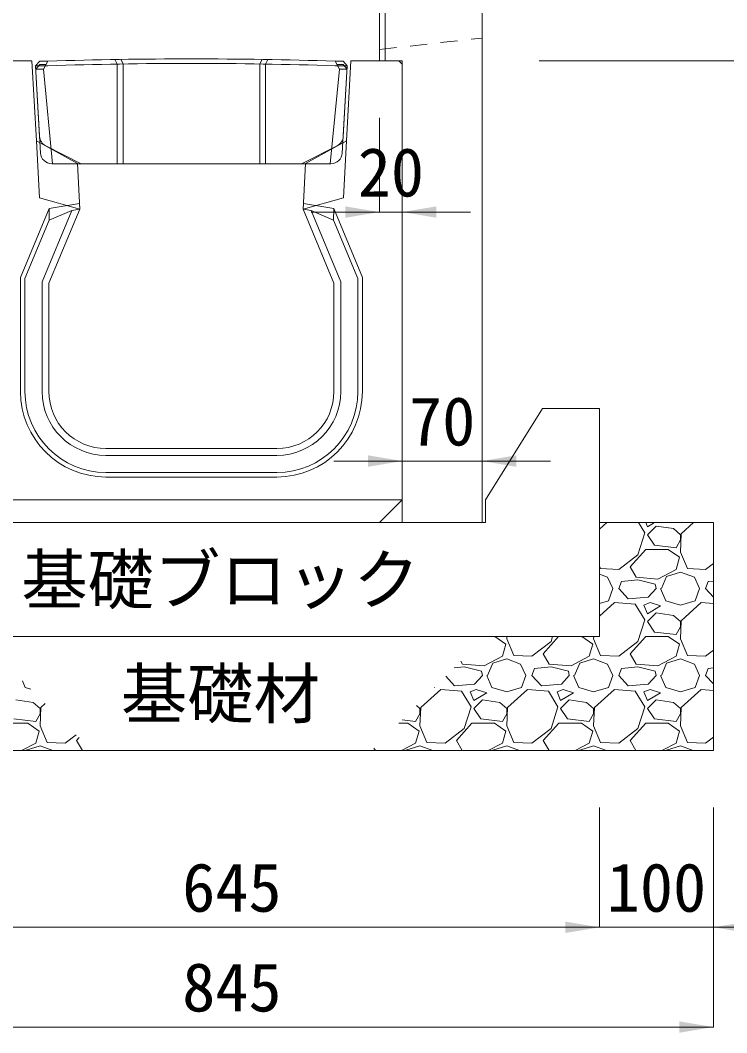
# Model space of a CAD drawing. Units: millimetres at full size. Extents: x 187207 to 255567, y 882048 to 905686.
# Drawn here: x 206199 to 206819, y 902393 to 903281 of the extents above; entities that cross this region are included whole.
import ezdxf
from ezdxf.enums import TextEntityAlignment as Align

# ---------------------------------------------------------------- set-up
doc = ezdxf.new("R2010")
doc.units = ezdxf.units.MM
doc.header["$LTSCALE"] = 20
doc.linetypes.add('DASHED', pattern=[7.5, 6, -1.5])
doc.linetypes.add('USER2', pattern=[1.35, 0.75, -0.6])
for name, color, linetype, lineweight in [('パネックス', 2, 'Continuous', 13), ('基礎ブロック', 2, 'Continuous', 13), ('基礎材', 7, 'Continuous', 15), ('寸法線', 7, 'Continuous', 13), ('箱型U字側溝', 2, 'Continuous', 9), ('ﾊｯﾁﾝｸﾞ', 7, 'Continuous', 5)]:
    doc.layers.add(name, color=color, linetype=linetype, lineweight=lineweight)
doc.layers.add('文字', color=7, linetype='Continuous')
doc.styles.add('ＭＳ ゴシック', font='')
doc.styles.get('ＭＳ ゴシック').set_extended_font_data('MS Gothic')

# ---------------------------------------------------------------- blocks, each defined once
blk = doc.blocks.new('filled_arrow')
at = {"color": 0, "linetype": 'Continuous', "lineweight": -2}
blk.add_solid([(7.5, 1.25), (0, 0), (7.5, -1.25)], dxfattribs=at)

msp = doc.modelspace()

# ---------------------------------------------------------------- linework, layer by layer
at = {"layer": 'パネックス', "lineweight": 5}
msp.add_line((206519.37, 903945.37), (206519.37, 903245.37), dxfattribs=at)
at = {"layer": 'パネックス'}
for p, q in [((206604.37, 902840.37), (206604.37, 903945.37)), ((206514.37, 903940.37), (206514.37, 903245.37)), ((206514.37, 903245.37), (206534.37, 903245.37)), ((206534.37, 903245.37), (206534.37, 902840.37)), ((206534.37, 902840.37), (206604.37, 902840.37))]:
    msp.add_line(p, q, dxfattribs=at)
at = {"layer": 'パネックス', "linetype": 'USER2', "lineweight": 9}
msp.add_line((206514.37, 903255.37), (206604.37, 903265.37), dxfattribs=at)
at = {"layer": '基礎ブロック'}
for p, q in [((206607.37, 902860.37), (206657.37, 902940.37)), ((206707.37, 902940.37), (206657.37, 902940.37)), ((206707.37, 902840.37), (206707.37, 902940.37)), ((206607.37, 902840.37), (206607.37, 902860.37)), ((206162.37, 902840.37), (206607.37, 902840.37)), ((206707.37, 902840.37), (206707.37, 902740.37)), ((206062.37, 902740.37), (206707.37, 902740.37))]:
    msp.add_line(p, q, dxfattribs=at)
at = {"layer": '基礎材', "lineweight": 13}
msp.add_line((206807.37, 902840.37), (206707.37, 902840.37), dxfattribs=at)
at = {"layer": '基礎材'}
for p, q in [((206807.37, 902640.37), (206807.37, 902840.37)), ((205962.37, 902640.37), (206807.37, 902640.37))]:
    msp.add_line(p, q, dxfattribs=at)
at = {"layer": '寸法線'}
for p, q in [((206654.37, 903245.37), (206901.28, 903245.37)), ((206514.37, 903195.37), (206514.37, 903112.75)), ((206534.37, 903195.37), (206534.37, 903112.75)), ((206594.37, 903112.75), (206454.37, 903112.75)), ((206474.37, 902894.36), (206664.37, 902894.36)), ((206534.37, 902865.37), (206534.37, 902894.36)), ((206604.37, 902865.37), (206604.37, 902894.36)), ((206707.37, 902590.37), (206707.37, 902485.43)), ((206707.37, 902590.37), (206707.37, 902485.43)), ((206807.37, 902590.37), (206807.37, 902485.43)), ((206807.37, 902590.37), (206807.37, 902397.93)), ((206062.37, 902485.43), (206707.37, 902485.43)), ((206647.37, 902485.43), (206867.37, 902485.43)), ((206807.37, 902397.93), (205962.37, 902397.93))]:
    msp.add_line(p, q, dxfattribs=at)
at = {"layer": '箱型U字側溝', "lineweight": 13}
for p, q in [((206209.37, 903245.37), (206167.37, 903245.37)), ((206213.37, 903175.37), (206209.37, 903245.37)), ((206482.37, 903245.11), (206475.37, 903245.11)), ((206489.37, 903245.37), (206485.37, 903175.37)), ((206531.37, 903245.37), (206489.37, 903245.37)), ((206534.37, 903242.37), (206531.37, 903245.37)), ((206534.37, 902860.37), (206534.37, 903242.37)), ((206223.37, 903241.11), (206212.6, 903241.11)), ((206486.15, 903241.11), (206475.37, 903241.11)), ((206249.37, 903155.37), (206213.37, 903175.37)), ((206485.37, 903175.37), (206449.37, 903155.37)), ((206226.96, 903155.11), (206471.79, 903155.11)), ((206251.37, 903115.37), (206249.37, 903155.37)), ((206449.37, 903155.37), (206447.37, 903115.37)), ((206224.37, 903050.37), (206251.37, 903115.37)), ((206447.37, 903115.37), (206474.37, 903050.37)), ((206224.37, 902955.37), (206224.37, 903050.37)), ((206474.37, 903050.37), (206474.37, 902955.37)), ((206424.37, 902905.37), (206274.37, 902905.37)), ((206514.37, 902840.37), (206534.37, 902860.37)), ((206184.37, 902840.37), (206514.37, 902840.37))]:
    msp.add_line(p, q, dxfattribs=at)
at = {"layer": '箱型U字側溝', "linetype": 'DASHED', "lineweight": 13}
for p, q in [((206216.04, 903125.37), (206213.37, 903175.37)), ((206482.71, 903125.37), (206485.37, 903175.37)), ((206251.37, 903115.37), (206216.04, 903125.37)), ((206447.37, 903115.37), (206482.71, 903125.37))]:
    msp.add_line(p, q, dxfattribs=at)
at = {"layer": '箱型U字側溝'}
for p, q in [((206224.49, 903115.83), (206251.12, 903120.4)), ((206251.12, 903120.4), (206251.37, 903115.37)), ((206447.37, 903115.37), (206447.63, 903120.4)), ((206447.63, 903120.4), (206474.25, 903115.83)), ((206199.37, 903055.36), (206224.49, 903115.83)), ((206218.37, 903051.57), (206244.38, 903114.17)), ((206251.37, 903115.37), (206224.37, 903050.37)), ((206224.49, 903115.83), (206224.62, 903105.71)), ((206244.38, 903114.17), (206224.62, 903105.71)), ((206244.38, 903114.17), (206251.37, 903115.37)), ((206454.37, 903114.17), (206447.37, 903115.37)), ((206474.37, 903050.37), (206447.37, 903115.37)), ((206474.13, 903105.71), (206454.37, 903114.17)), ((206454.37, 903114.17), (206480.37, 903051.57)), ((206474.25, 903115.83), (206474.13, 903105.71)), ((206474.25, 903115.83), (206499.37, 903055.36)), ((206224.62, 903105.71), (206203.37, 903054.56)), ((206495.37, 903054.56), (206474.13, 903105.71)), ((206199.37, 902955.37), (206199.37, 903055.36)), ((206499.37, 903055.36), (206499.37, 902955.37)), ((206203.37, 903054.56), (206203.37, 902955.37)), ((206218.37, 902955.37), (206218.37, 903051.57)), ((206224.37, 903050.37), (206224.37, 902955.37)), ((206474.37, 902955.37), (206474.37, 903050.37)), ((206480.37, 903051.57), (206480.37, 902955.37)), ((206495.37, 902955.37), (206495.37, 903054.56)), ((206274.37, 902905.37), (206424.37, 902905.37)), ((206424.37, 902899.37), (206274.37, 902899.37)), ((206274.37, 902884.37), (206424.37, 902884.37)), ((206424.37, 902880.37), (206274.37, 902880.37)), ((206534.37, 902860.37), (206164.37, 902860.37))]:
    msp.add_line(p, q, dxfattribs=at)
at = {"layer": '箱型U字側溝', "lineweight": 13}
for points in [[(206216.14, 903179.15), (206212.6, 903241.11), (206216.37, 903245.11), (206223.37, 903245.11)], [(206223.37, 903245.11), (206216.37, 903245.11), (206212.6, 903241.11), (206216.98, 903164.54)], [(206282.32, 903246.54), (206284.37, 903242.58), (206284.37, 903155.11)], [(206289.37, 903155.11), (206289.37, 903242.66), (206287.32, 903246.62)], [(206409.37, 903155.11), (206409.37, 903242.66), (206411.43, 903246.62)], [(206414.37, 903155.11), (206414.37, 903242.58), (206416.43, 903246.54)], [(206475.37, 903245.11), (206482.37, 903245.11), (206486.15, 903241.11), (206482.6, 903179.15)], [(206481.77, 903164.54), (206486.15, 903241.11), (206482.37, 903245.11)], [(206477.12, 903170.79), (206445.98, 903155.11), (206252.77, 903155.11), (206221.63, 903170.79)]]:
    msp.add_lwpolyline(points, dxfattribs=at)
at = {"layer": '箱型U字側溝', "color": 5, "lineweight": 13}
for points in [[(206216.37, 903242.2), (206221.75, 903242.11), (206219.59, 903238.11), (206212.77, 903238.21)], [(206482.37, 903242.2), (206477, 903242.11), (206479.16, 903238.11), (206485.98, 903238.21)]]:
    msp.add_lwpolyline(points, close=True, dxfattribs=at)
at = {"layer": '箱型U字側溝', "color": 5, "linetype": 'DASHED', "lineweight": 13}
for points in [[(206223.37, 903245.11), (206219.59, 903238.11), (206227.52, 903155.11)], [(206475.37, 903245.11), (206479.16, 903238.11), (206471.23, 903155.11)]]:
    msp.add_lwpolyline(points, dxfattribs=at)
at = {"layer": '箱型U字側溝', "lineweight": 13}
for centre, radius, start, end in [((206349.37, 899277.11), 3970, 88.18124, 91.81876), ((206349.37, 899273.11), 3970, 88.18124, 91.81876), ((206226.13, 903179.72), 10, 183.27049, 243.27049), ((206472.62, 903179.72), 10, 296.72951, 356.72951), ((206226.96, 903165.11), 10, 183.27049, 270), ((206471.79, 903165.11), 10, 270, 356.72951), ((206274.37, 902955.37), 50, 180, 270), ((206424.37, 902955.37), 50, 270, 0)]:
    msp.add_arc(centre, radius, start, end, dxfattribs=at)
at = {"layer": '箱型U字側溝'}
for centre, radius, start, end in [((206274.37, 902955.37), 75, 180, 270), ((206274.37, 902955.37), 71, 180, 270), ((206274.37, 902955.37), 56, 180, 270), ((206274.37, 902955.37), 50, 180, 270), ((206424.37, 902955.37), 71, 270, 0), ((206424.37, 902955.37), 56, 270, 0), ((206424.37, 902955.37), 50, 270, 0), ((206424.37, 902955.37), 75, 270, 0)]:
    msp.add_arc(centre, radius, start, end, dxfattribs=at)
at = {"layer": 'ﾊｯﾁﾝｸﾞ'}
for p, q in [((206713.76, 902840.37), (206707.37, 902834.54)), ((206747.17, 902831.29), (206741.62, 902840.37)), ((206747.96, 902840.37), (206749.46, 902836.62)), ((206749.46, 902836.62), (206755.7, 902840.37)), ((206757.08, 902837.39), (206749.46, 902829.77)), ((206772.32, 902835.1), (206757.08, 902837.39)), ((206778.41, 902829.77), (206772.32, 902835.1)), ((206789.96, 902840.37), (206779.18, 902830.53)), ((206741.08, 902812.24), (206747.17, 902831.29)), ((206749.46, 902829.77), (206755.55, 902820.62)), ((206774.6, 902818.34), (206778.41, 902825.19)), ((206779.18, 902830.53), (206778.41, 902814.53)), ((206778.41, 902825.19), (206778.41, 902829.77)), ((206734.22, 902801.57), (206747.93, 902816.81)), ((206747.93, 902816.81), (206767.75, 902816.81)), ((206755.55, 902820.62), (206774.6, 902818.34)), ((206767.75, 902816.81), (206777.65, 902809.95)), ((206724.31, 902799.29), (206741.08, 902812.24)), ((206777.65, 902809.95), (206774.6, 902799.29)), ((206778.41, 902814.53), (206784.51, 902800.05)), ((206707.37, 902802.27), (206708.31, 902800.05)), ((206708.31, 902800.05), (206724.31, 902799.29)), ((206739.55, 902792.43), (206734.22, 902801.57)), ((206774.6, 902799.29), (206758.6, 902790.9)), ((206784.51, 902800.05), (206800.51, 902799.29)), ((206800.51, 902799.29), (206807.37, 902804.59)), ((206707.37, 902795.07), (206714.41, 902792.43)), ((206714.41, 902792.43), (206718.98, 902782.52)), ((206741.08, 902790.14), (206726.6, 902788.62)), ((206758.6, 902790.9), (206739.55, 902792.43)), ((206756.32, 902786.33), (206741.08, 902790.14)), ((206761.65, 902782.52), (206766.22, 902793.19)), ((206766.22, 902793.19), (206778.41, 902797)), ((206778.41, 902797), (206790.61, 902792.43)), ((206790.61, 902792.43), (206795.18, 902782.52)), ((206807.37, 902789.1), (206802.8, 902788.62)), ((206715.17, 902771.85), (206718.98, 902782.52)), ((206724.31, 902782.52), (206726.6, 902788.62)), ((206732.69, 902773.38), (206724.31, 902782.52)), ((206757.08, 902782.52), (206750.22, 902774.9)), ((206757.08, 902782.52), (206756.32, 902786.33)), ((206760.89, 902782.52), (206765.46, 902771.85)), ((206791.37, 902771.85), (206795.18, 902782.52)), ((206800.51, 902782.52), (206802.8, 902788.62)), ((206807.37, 902775.04), (206800.51, 902782.52)), ((206707.37, 902769.56), (206715.17, 902771.85)), ((206750.22, 902774.9), (206732.69, 902773.38)), ((206765.46, 902771.85), (206778.41, 902768.04)), ((206778.41, 902768.04), (206791.37, 902771.85)), ((206720.5, 902770.33), (206707.37, 902758.34)), ((206738.79, 902768.81), (206720.5, 902770.33)), ((206747.17, 902755.09), (206738.79, 902768.81)), ((206751.74, 902770.33), (206746.41, 902768.04)), ((206746.41, 902768.04), (206749.46, 902760.42)), ((206749.46, 902760.42), (206760.89, 902767.28)), ((206760.89, 902767.28), (206751.74, 902770.33)), ((206796.7, 902770.33), (206779.18, 902754.33)), ((206807.37, 902769.44), (206796.7, 902770.33)), ((206741.08, 902736.04), (206747.17, 902755.09)), ((206757.08, 902761.19), (206749.46, 902753.57)), ((206749.46, 902753.57), (206755.55, 902744.42)), ((206772.32, 902758.9), (206757.08, 902761.19)), ((206778.41, 902753.57), (206772.32, 902758.9)), ((206779.18, 902754.33), (206778.41, 902738.33)), ((206778.41, 902748.99), (206778.41, 902753.57)), ((206774.6, 902742.14), (206778.41, 902748.99)), ((206615.7, 902740.37), (206625.25, 902733.75)), ((206626.11, 902740.37), (206626.01, 902738.33)), ((206626.01, 902738.33), (206632.11, 902723.85)), ((206648.11, 902723.09), (206664.88, 902736.04)), ((206658.02, 902725.37), (206671.52, 902740.37)), ((206664.88, 902736.04), (206666.26, 902740.37)), ((206691.9, 902740.37), (206701.45, 902733.75)), ((206702.31, 902740.37), (206702.21, 902738.33)), ((206702.21, 902738.33), (206708.31, 902723.85)), ((206724.31, 902723.09), (206741.08, 902736.04)), ((206734.22, 902725.37), (206747.93, 902740.61)), ((206747.93, 902740.61), (206767.75, 902740.61)), ((206755.55, 902744.42), (206774.6, 902742.14)), ((206767.75, 902740.61), (206777.65, 902733.75)), ((206778.41, 902738.33), (206784.51, 902723.85)), ((206625.25, 902733.75), (206622.2, 902723.09)), ((206701.45, 902733.75), (206698.4, 902723.09)), ((206777.65, 902733.75), (206774.6, 902723.09)), ((206800.51, 902723.09), (206807.37, 902728.39)), ((206587.15, 902716.23), (206585.71, 902718.7)), ((206622.2, 902723.09), (206606.2, 902714.7)), ((206613.82, 902716.99), (206626.01, 902720.8)), ((206626.01, 902720.8), (206638.21, 902716.23)), ((206632.11, 902723.85), (206648.11, 902723.09)), ((206663.35, 902716.23), (206658.02, 902725.37)), ((206698.4, 902723.09), (206682.4, 902714.7)), ((206690.02, 902716.99), (206702.21, 902720.8)), ((206702.21, 902720.8), (206714.41, 902716.23)), ((206708.31, 902723.85), (206724.31, 902723.09)), ((206739.55, 902716.23), (206734.22, 902725.37)), ((206774.6, 902723.09), (206758.6, 902714.7)), ((206766.22, 902716.99), (206778.41, 902720.8)), ((206778.41, 902720.8), (206790.61, 902716.23)), ((206784.51, 902723.85), (206800.51, 902723.09)), ((206588.68, 902713.94), (206580.04, 902713.03)), ((206606.2, 902714.7), (206587.15, 902716.23)), ((206603.92, 902710.13), (206588.68, 902713.94)), ((206604.68, 902706.32), (206603.92, 902710.13)), ((206609.25, 902706.32), (206613.82, 902716.99)), ((206638.21, 902716.23), (206642.78, 902706.32)), ((206648.11, 902706.32), (206650.4, 902712.42)), ((206664.88, 902713.94), (206650.4, 902712.42)), ((206682.4, 902714.7), (206663.35, 902716.23)), ((206680.12, 902710.13), (206664.88, 902713.94)), ((206680.88, 902706.32), (206680.12, 902710.13)), ((206685.45, 902706.32), (206690.02, 902716.99)), ((206714.41, 902716.23), (206718.98, 902706.32)), ((206724.31, 902706.32), (206726.6, 902712.42)), ((206741.08, 902713.94), (206726.6, 902712.42)), ((206758.6, 902714.7), (206739.55, 902716.23)), ((206756.32, 902710.13), (206741.08, 902713.94)), ((206757.08, 902706.32), (206756.32, 902710.13)), ((206761.65, 902706.32), (206766.22, 902716.99)), ((206790.61, 902716.23), (206795.18, 902706.32)), ((206800.51, 902706.32), (206802.8, 902712.42)), ((206807.37, 902712.9), (206802.8, 902712.42)), ((206201.06, 902701.66), (206203.64, 902695.65)), ((206580.29, 902697.18), (206572.59, 902705.58)), ((206604.68, 902706.32), (206597.82, 902698.7)), ((206608.49, 902706.32), (206613.06, 902695.65)), ((206638.97, 902695.65), (206642.78, 902706.32)), ((206656.49, 902697.18), (206648.11, 902706.32)), ((206680.88, 902706.32), (206674.02, 902698.7)), ((206684.69, 902706.32), (206689.26, 902695.65)), ((206715.17, 902695.65), (206718.98, 902706.32)), ((206732.69, 902697.18), (206724.31, 902706.32)), ((206757.08, 902706.32), (206750.22, 902698.7)), ((206760.89, 902706.32), (206765.46, 902695.65)), ((206791.37, 902695.65), (206795.18, 902706.32)), ((206807.37, 902698.84), (206800.51, 902706.32)), ((206203.64, 902695.65), (206208.5, 902694.22)), ((206568.1, 902694.13), (206550.58, 902678.13)), ((206562.61, 902695.61), (206562.77, 902695.65)), ((206562.77, 902695.65), (206562.83, 902695.83)), ((206586.39, 902692.61), (206568.1, 902694.13)), ((206597.82, 902698.7), (206580.29, 902697.18)), ((206594.77, 902678.89), (206586.39, 902692.61)), ((206599.34, 902694.13), (206594.01, 902691.84)), ((206594.01, 902691.84), (206597.06, 902684.22)), ((206608.49, 902691.08), (206599.34, 902694.13)), ((206613.06, 902695.65), (206626.01, 902691.84)), ((206626.01, 902691.84), (206638.97, 902695.65)), ((206644.3, 902694.13), (206626.78, 902678.13)), ((206662.59, 902692.61), (206644.3, 902694.13)), ((206674.02, 902698.7), (206656.49, 902697.18)), ((206670.97, 902678.89), (206662.59, 902692.61)), ((206675.54, 902694.13), (206670.21, 902691.84)), ((206670.21, 902691.84), (206673.26, 902684.22)), ((206684.69, 902691.08), (206675.54, 902694.13)), ((206689.26, 902695.65), (206702.21, 902691.84)), ((206702.21, 902691.84), (206715.17, 902695.65)), ((206720.5, 902694.13), (206702.98, 902678.13)), ((206738.79, 902692.61), (206720.5, 902694.13)), ((206750.22, 902698.7), (206732.69, 902697.18)), ((206747.17, 902678.89), (206738.79, 902692.61)), ((206751.74, 902694.13), (206746.41, 902691.84)), ((206746.41, 902691.84), (206749.46, 902684.22)), ((206760.89, 902691.08), (206751.74, 902694.13)), ((206765.46, 902695.65), (206778.41, 902691.84)), ((206778.41, 902691.84), (206791.37, 902695.65)), ((206796.7, 902694.13), (206779.18, 902678.13)), ((206807.37, 902693.24), (206796.7, 902694.13)), ((206210.49, 902682.7), (206195.25, 902684.99)), ((206216.59, 902677.37), (206210.49, 902682.7)), ((206597.06, 902684.22), (206608.49, 902691.08)), ((206604.68, 902684.99), (206597.06, 902677.37)), ((206619.92, 902682.7), (206604.68, 902684.99)), ((206626.01, 902677.37), (206619.92, 902682.7)), ((206673.26, 902684.22), (206684.69, 902691.08)), ((206680.88, 902684.99), (206673.26, 902677.37)), ((206696.12, 902682.7), (206680.88, 902684.99)), ((206702.21, 902677.37), (206696.12, 902682.7)), ((206749.46, 902684.22), (206760.89, 902691.08)), ((206757.08, 902684.99), (206749.46, 902677.37)), ((206772.32, 902682.7), (206757.08, 902684.99)), ((206778.41, 902677.37), (206772.32, 902682.7)), ((206217.35, 902678.13), (206216.59, 902662.13)), ((206216.59, 902672.79), (206216.59, 902677.37)), ((206221.14, 902681.58), (206217.35, 902678.13)), ((206549.81, 902677.37), (206546.91, 902679.91)), ((206550.58, 902678.13), (206549.81, 902662.13)), ((206549.81, 902672.79), (206549.81, 902677.37)), ((206588.68, 902659.84), (206594.77, 902678.89)), ((206597.06, 902677.37), (206603.15, 902668.22)), ((206626.78, 902678.13), (206626.01, 902662.13)), ((206626.01, 902672.79), (206626.01, 902677.37)), ((206664.88, 902659.84), (206670.97, 902678.89)), ((206673.26, 902677.37), (206679.35, 902668.22)), ((206702.98, 902678.13), (206702.21, 902662.13)), ((206702.21, 902672.79), (206702.21, 902677.37)), ((206741.08, 902659.84), (206747.17, 902678.89)), ((206749.46, 902677.37), (206755.55, 902668.22)), ((206779.18, 902678.13), (206778.41, 902662.13)), ((206778.41, 902672.79), (206778.41, 902677.37)), ((206193.73, 902668.22), (206212.78, 902665.94)), ((206212.78, 902665.94), (206216.59, 902672.79)), ((206534.34, 902667.34), (206546, 902665.94)), ((206546, 902665.94), (206549.81, 902672.79)), ((206603.15, 902668.22), (206622.2, 902665.94)), ((206622.2, 902665.94), (206626.01, 902672.79)), ((206679.35, 902668.22), (206698.4, 902665.94)), ((206698.4, 902665.94), (206702.21, 902672.79)), ((206755.55, 902668.22), (206774.6, 902665.94)), ((206774.6, 902665.94), (206778.41, 902672.79)), ((206186.11, 902664.41), (206205.92, 902664.41)), ((206205.92, 902664.41), (206215.83, 902657.55)), ((206215.83, 902657.55), (206212.78, 902646.89)), ((206216.59, 902662.13), (206222.69, 902647.65)), ((206531.42, 902664.41), (206539.15, 902664.41)), ((206539.15, 902664.41), (206549.05, 902657.55)), ((206549.05, 902657.55), (206546, 902646.89)), ((206549.81, 902662.13), (206555.91, 902647.65)), ((206571.91, 902646.89), (206588.68, 902659.84)), ((206581.82, 902649.17), (206595.53, 902664.41)), ((206595.53, 902664.41), (206615.35, 902664.41)), ((206615.35, 902664.41), (206625.25, 902657.55)), ((206625.25, 902657.55), (206622.2, 902646.89)), ((206626.01, 902662.13), (206632.11, 902647.65)), ((206648.11, 902646.89), (206664.88, 902659.84)), ((206658.02, 902649.17), (206671.73, 902664.41)), ((206671.73, 902664.41), (206691.55, 902664.41)), ((206691.55, 902664.41), (206701.45, 902657.55)), ((206701.45, 902657.55), (206698.4, 902646.89)), ((206702.21, 902662.13), (206708.31, 902647.65)), ((206724.31, 902646.89), (206741.08, 902659.84)), ((206734.22, 902649.17), (206747.93, 902664.41)), ((206747.93, 902664.41), (206767.75, 902664.41)), ((206767.75, 902664.41), (206777.65, 902657.55)), ((206777.65, 902657.55), (206774.6, 902646.89)), ((206778.41, 902662.13), (206784.51, 902647.65)), ((206212.78, 902646.89), (206200.34, 902640.37)), ((206222.69, 902647.65), (206238.69, 902646.89)), ((206238.69, 902646.89), (206248.36, 902654.36)), ((206248.59, 902649.17), (206250.94, 902651.78)), ((206253.73, 902640.37), (206248.59, 902649.17)), ((206546, 902646.89), (206533.57, 902640.37)), ((206555.91, 902647.65), (206571.91, 902646.89)), ((206586.95, 902640.37), (206581.82, 902649.17)), ((206622.2, 902646.89), (206609.77, 902640.37)), ((206632.11, 902647.65), (206648.11, 902646.89)), ((206663.15, 902640.37), (206658.02, 902649.17)), ((206698.4, 902646.89), (206685.97, 902640.37)), ((206708.31, 902647.65), (206724.31, 902646.89)), ((206739.35, 902640.37), (206734.22, 902649.17)), ((206774.6, 902646.89), (206762.17, 902640.37)), ((206784.51, 902647.65), (206800.51, 902646.89)), ((206800.51, 902646.89), (206807.37, 902652.19)), ((206204.22, 902640.37), (206204.4, 902640.79)), ((206204.4, 902640.79), (206216.59, 902644.6)), ((206216.59, 902644.6), (206227.87, 902640.37)), ((206510.75, 902640.37), (206509.51, 902642.5)), ((206537.44, 902640.37), (206537.62, 902640.79)), ((206537.62, 902640.79), (206549.81, 902644.6)), ((206549.81, 902644.6), (206561.09, 902640.37)), ((206613.64, 902640.37), (206613.82, 902640.79)), ((206613.82, 902640.79), (206626.01, 902644.6)), ((206626.01, 902644.6), (206637.29, 902640.37)), ((206689.84, 902640.37), (206690.02, 902640.79)), ((206690.02, 902640.79), (206702.21, 902644.6)), ((206702.21, 902644.6), (206713.49, 902640.37)), ((206766.04, 902640.37), (206766.22, 902640.79)), ((206766.22, 902640.79), (206778.41, 902644.6)), ((206778.41, 902644.6), (206789.69, 902640.37))]:
    msp.add_line(p, q, dxfattribs=at)

# ---------------------------------------------------------------- block references
at = {"layer": '寸法線', "xscale": 4, "yscale": 4, "rotation": 180}
for p in [(206514.37, 903112.75), (206534.37, 902894.36), (206707.37, 902485.43), (206707.37, 902485.43), (206807.37, 902397.93)]:
    msp.add_blockref('filled_arrow', p, dxfattribs=at)
at = {"layer": '寸法線', "xscale": 4, "yscale": 4}
for p in [(206534.37, 903112.75), (206604.37, 902894.36), (206807.37, 902485.43)]:
    msp.add_blockref('filled_arrow', p, dxfattribs=at)

# ---------------------------------------------------------------- texts
at = {"layer": '寸法線', "style": 'ＭＳ ゴシック'}
for s, p in [('20', (206524.37, 903147.75)), ('70', (206569.37, 902929.36)), ('645', (206384.87, 902520.43)), ('100', (206757.37, 902520.43)), ('845', (206384.87, 902432.93))]:
    msp.add_text(s, height=42.72, dxfattribs=at).set_placement(p, align=Align.MIDDLE_CENTER)
at = {"layer": '文字', "style": 'ＭＳ ゴシック'}
for s, p in [('基礎ブロック', (206374.85, 902790.37)), ('基礎材', (206374.85, 902690.37))]:
    msp.add_text(s, height=42.72, dxfattribs=at).set_placement(p, align=Align.MIDDLE_CENTER)

doc.saveas('drawing.dxf')
